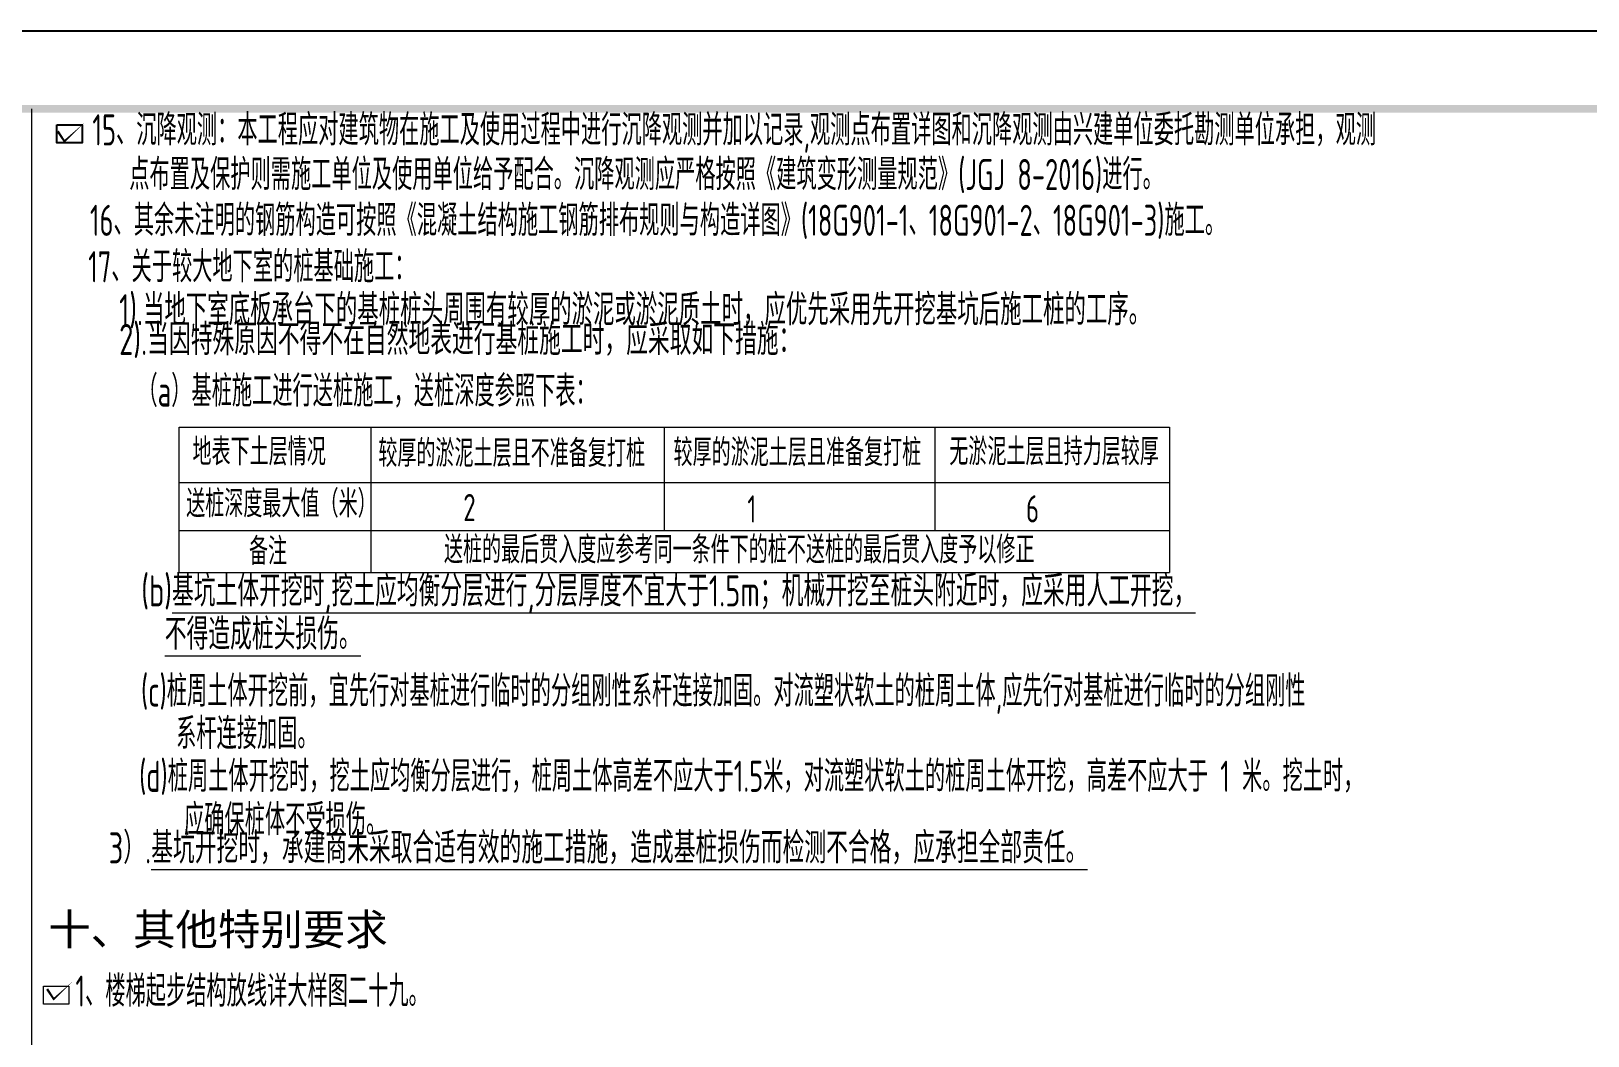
# Model space of a CAD drawing. Extents: x -129922 to 1190196, y -520662 to 139923.
# Drawn here: x -57610 to -37590, y -204031 to -191110 of the extents above; entities that cross this region are included whole.
import ezdxf
from ezdxf.enums import TextEntityAlignment as Align

# ---------------------------------------------------------------- set-up
doc = ezdxf.new("R2010")
doc.units = 0
doc.header["$LTSCALE"] = 1000
doc.header["$MEASUREMENT"] = 0
doc.layers.add('S-通用-TAB', color=7, linetype='Continuous', lineweight=20)
doc.layers.add('S-通用-TEXT', color=7, linetype='Continuous', lineweight=20)
doc.layers.add('Y-云图图框', color=7, linetype='Continuous')
doc.styles.add('-黑体', font='', dxfattribs={"width": 0.8})
doc.styles.add('_YT_Name', font='', dxfattribs={"width": 0.8})
doc.styles.add('_YT_Sign_Text', font='ros.shx', dxfattribs={"width": 0.8, "bigfont": 'hztxt.shx'})
doc.styles.get("Standard").update_dxf_attribs({"font": 'gbenor.shx', "bigfont": 'gbcbig.shx'})
doc.styles.add('TSSD_Rein', font='tssdeng.shx', dxfattribs={"width": 0.7, "bigfont": 'hztxt.shx'})
doc.styles.get('-黑体').set_extended_font_data('SimHei')
doc.styles.get('_YT_Name').set_extended_font_data('SimHei')

# ---------------------------------------------------------------- blocks, each defined once
blk = doc.blocks.new('ECMCTK_A1_横_单行图名--0')
at = {"color": 4}
blk.add_lwpolyline([(0, 0), (841, 0), (841, 594), (0, 594)], close=True, dxfattribs=at)
at = {"const_width": 1}
blk.add_lwpolyline([(25, 10), (831, 10), (831, 584), (25, 584)], close=True, dxfattribs=at)
at = {"color": 80, "flags": 3}
for tag, height, p in [('YTHQINS', 3, (34.31, 585.5)), ('ECMCKEY', 3, (292.07, 288.23)), ('YTTQINS', 5.62, (848.03, 12.81)), ('YTFRAME', 3, (652.76, 5.84)), ('YTBARCODE_T1', 3, (749.78, 5.95))]:
    blk.add_attdef(tag, text='', height=height, dxfattribs=at).set_placement(p, align=Align.MIDDLE_CENTER)
for tag, height, style, width, p in [('证书编号', 4, '_YT_Sign_Text', 0.8, (708.87, 43.81)), ('审查批准号', 4, '_YT_Sign_Text', 0.8, (761.06, 43.81)), ('工程号', 4, '_YT_Sign_Text', 0.5, (804.08, 44.12)), ('设计单位', 6, '_YT_Name', 0.8, (623.75, 38.6)), ('建设单位', 4, '_YT_Sign_Text', 0.8, (734.96, 36.11)), ('阶段', 4, '_YT_Sign_Text', 0.8, (804.08, 35.81)), ('项目号', 4, '_YT_Sign_Text', 0.5, (822.08, 33.72)), ('项目名称', 4, '_YT_Sign_Text', 0.8, (734.96, 28.11)), ('专业', 4, '_YT_Sign_Text', 0.8, (804.08, 27.31)), ('图纸编号', 4, '_YT_Sign_Text', 0.5, (803.93, 19.36)), ('图纸名称', 4.5, '_YT_Name', 0.8, (735.39, 15.06)), ('出图比例', 4.2, '_YT_Sign_Text', 0.8, (681.82, 11.78)), ('日期', 4, '_YT_Sign_Text', 0.5, (803.88, 12.13)), ('版本号', 4, '_YT_Sign_Text', 0.8, (822.08, 13))]:
    blk.add_attdef(tag, text='', height=height, dxfattribs=dict(style=style, width=width)).set_placement(p, align=Align.CENTER)
at = {"style": '_YT_Sign_Text', "width": 0.8, "flags": 3}
for tag, p, height in [('[审定人]', (590.95, 27.81), 4.1), ('{审定人}', (605.87, 26.45), 6.24), ('[校对人]', (642.23, 27.82), 4.1), ('{校对人}', (658.35, 26.53), 6.24), ('[审核人]', (591.01, 19.76), 4.1), ('{审核人}', (606.98, 18.44), 6.24), ('[设计人]', (642.47, 20.21), 4.1), ('{设计人}', (658.48, 18.54), 6.24), ('[项目负责人]', (590.78, 12.01), 4.1), ('{项目负责人}', (608.28, 10.72), 6.24), ('[专业负责人]', (642.74, 11.77), 4.1), ('{专业负责人}', (658.58, 10.36), 6.24)]:
    blk.add_attdef(tag, p, '', height=height, dxfattribs=at)
at = {"color": 80, "flags": 3}
for tag, p in [('YTQRCODE', (551.04, 11.91)), ('YTBZSIT', (25, 10)), ('EXT_TK_LEFT', (25, 10))]:
    blk.add_attdef(tag, p, '', height=3, dxfattribs=at)
blk = doc.blocks.new('对号')
at = {"color": 1}
blk.add_lwpolyline([(13, 149, 31.2, 25.2, 0), (98, 20, 25.2, 0, 0), (346, 251, 0, 0, 0)], format="xyseb", dxfattribs=at)

msp = doc.modelspace()

# ---------------------------------------------------------------- linework, layer by layer
at = {"color": 1}
msp.add_lwpolyline([(-57280.3, -192313.6), (-56955.4, -192313.6), (-56955.4, -192547.3), (-57280.3, -192547.3)], close=True, dxfattribs=at)
at = {"layer": 'S-通用-TAB'}
msp.add_line((-57602.3, -249510.4), (-57602.3, -192110.4), dxfattribs=at)
at = {"layer": 'S-通用-TAB', "color": 3, "ltscale": 800}
for p, q in [((-55708.1, -198073.5), (-55708.1, -196205.3)), ((-55708.1, -196205.3), (-42970.2, -196205.3)), ((-53234.9, -198073.5), (-53234.9, -196205.3)), ((-49463.8, -197534.1), (-49463.8, -196205.3)), ((-45988.8, -196205.3), (-45988.8, -197534.1)), ((-42970.2, -196205.3), (-42970.2, -198073.5)), ((-55708.1, -196912.8), (-42970.2, -196912.8)), ((-55708.1, -197534.1), (-42970.2, -197534.1)), ((-55708.1, -198073.5), (-42970.2, -198073.5))]:
    msp.add_line(p, q, dxfattribs=at)
at = {"layer": 'S-通用-TEXT', "color": 1}
msp.add_lwpolyline([(-57449.4, -203389.6), (-57124.5, -203389.6), (-57124.5, -203623.3), (-57449.4, -203623.3)], close=True, dxfattribs=at)

# ---------------------------------------------------------------- block references
msp.add_blockref('对号', (-57280.3, -192547.3))
at = {"layer": 'S-通用-TEXT'}
msp.add_blockref('对号', (-57417.4, -203577.8), dxfattribs=at)
at = {"layer": 'Y-云图图框', "xscale": 100, "yscale": 100, "zscale": 100}
msp.add_blockref('ECMCTK_A1_横_单行图名--0', (-78510, -250510.4), dxfattribs=at)

# ---------------------------------------------------------------- texts
at = {"layer": 'S-通用-TEXT', "ltscale": 99, "style": 'TSSD_Rein', "width": 0.65}
for s, p in [('15、沉降观测：本工程应对建筑物在施工及使用过程中进行沉降观测并加以记录,观测点布置详图和沉降观测由兴建单位委托勘测单位承担，观测', (-56822.4, -192580.5)), ('点布置及保护则需施工单位及使用单位给予配合。沉降观测应严格按照《建筑变形测量规范》(JGJ 8-2016)进行。', (-56348.1, -193154)), ('16、其余未注明的钢筋构造可按照《混凝土结构施工钢筋排布规则与构造详图》(18G901-1、18G901-2、18G901-3)施工。', (-56853.9, -193743.4)), ('17、关于较大地下室的桩基础施工：', (-56876.3, -194340.6)), ('（a）基桩施工进行送桩施工，送桩深度参照下表：', (-56242.9, -195938.3)), ('(c)桩周土体开挖前，宜先行对基桩进行临时的分组刚性系杆连接加固。对流塑状软土的桩周土体,应先行对基桩进行临时的分组刚性', (-56197.3, -199797.1)), ('系杆连接加固。', (-55745.2, -200342.9)), ('(d)桩周土体开挖时，挖土应均衡分层进行，桩周土体高差不应大于1.5米，对流塑状软土的桩周土体开挖，高差不应大于 1 米。挖土时，', (-56221.4, -200892.9)), ('应确保桩体不受损伤。', (-55642.8, -201451.8)), ('1、楼梯起步结构放线详大样图二十九。', (-57040.2, -203655.6))]:
    msp.add_text(s, height=400, rotation=0, dxfattribs=at).set_placement(p)
at = {"layer": 'S-通用-TEXT', "style": 'TSSD_Rein', "width": 0.69213}
msp.add_text('1).当地下室底板承台下的基桩桩头周围有较厚的淤泥或淤泥质土时，应优先采用先开挖基坑后施工桩的工序。', height=400, rotation=0, dxfattribs=at).set_placement((-56478.1, -194892.6), (-43218.8, -194892.6), align=Align.FIT)
at = {"layer": 'S-通用-TEXT', "style": 'TSSD_Rein', "width": 0.7}
for s, p in [('2).当因特殊原因不得不在自然地表进行基桩施工时，应采取如下措施：', (-56478.1, -195395)), ('(b)%%U基坑土体开挖时,挖土应均衡分层进行,分层厚度不宜大于1.5m；机械开挖至桩头附近时，应采用人工开挖，', (-56194, -198629)), ('%%U不得造成桩头损伤。', (-55891.4, -199184.6)), ('3）.%%U基坑开挖时，承建商未采取合适有效的施工措施，造成基桩损伤而检测不合格，应承担全部责任。', (-56612.5, -201933.2))]:
    msp.add_text(s, height=400, rotation=0, dxfattribs=at).set_placement(p, align=Align.BOTTOM_LEFT)
for s, p in [('地表下土层情况', (-55534.6, -196694.5)), ('较厚的淤泥土层且不准备复打桩', (-53145.3, -196714.5)), ('较厚的淤泥土层且准备复打桩', (-49348.1, -196704.4)), ('无淤泥土层且持力层较厚', (-45801.7, -196693.9)), ('送桩深度最大值（米）', (-55615.9, -197362.6)), ('2', (-52052.7, -197411.6)), ('1', (-48399.3, -197430.4)), ('6', (-44815.9, -197428.2)), ('备注', (-54807.8, -197974.1)), ('送桩的最后贯入度应参考同一条件下的桩不送桩的最后贯入度予以修正', (-52301, -197954.5))]:
    msp.add_text(s, height=350, rotation=0, dxfattribs=at).set_placement(p)
at = {"layer": 'S-通用-TEXT', "ltscale": 99, "style": '-黑体'}
msp.add_text('十、其他特别要求', height=400, rotation=0, dxfattribs=at).set_placement((-57389.6, -202862.8))

doc.saveas('drawing.dxf')
